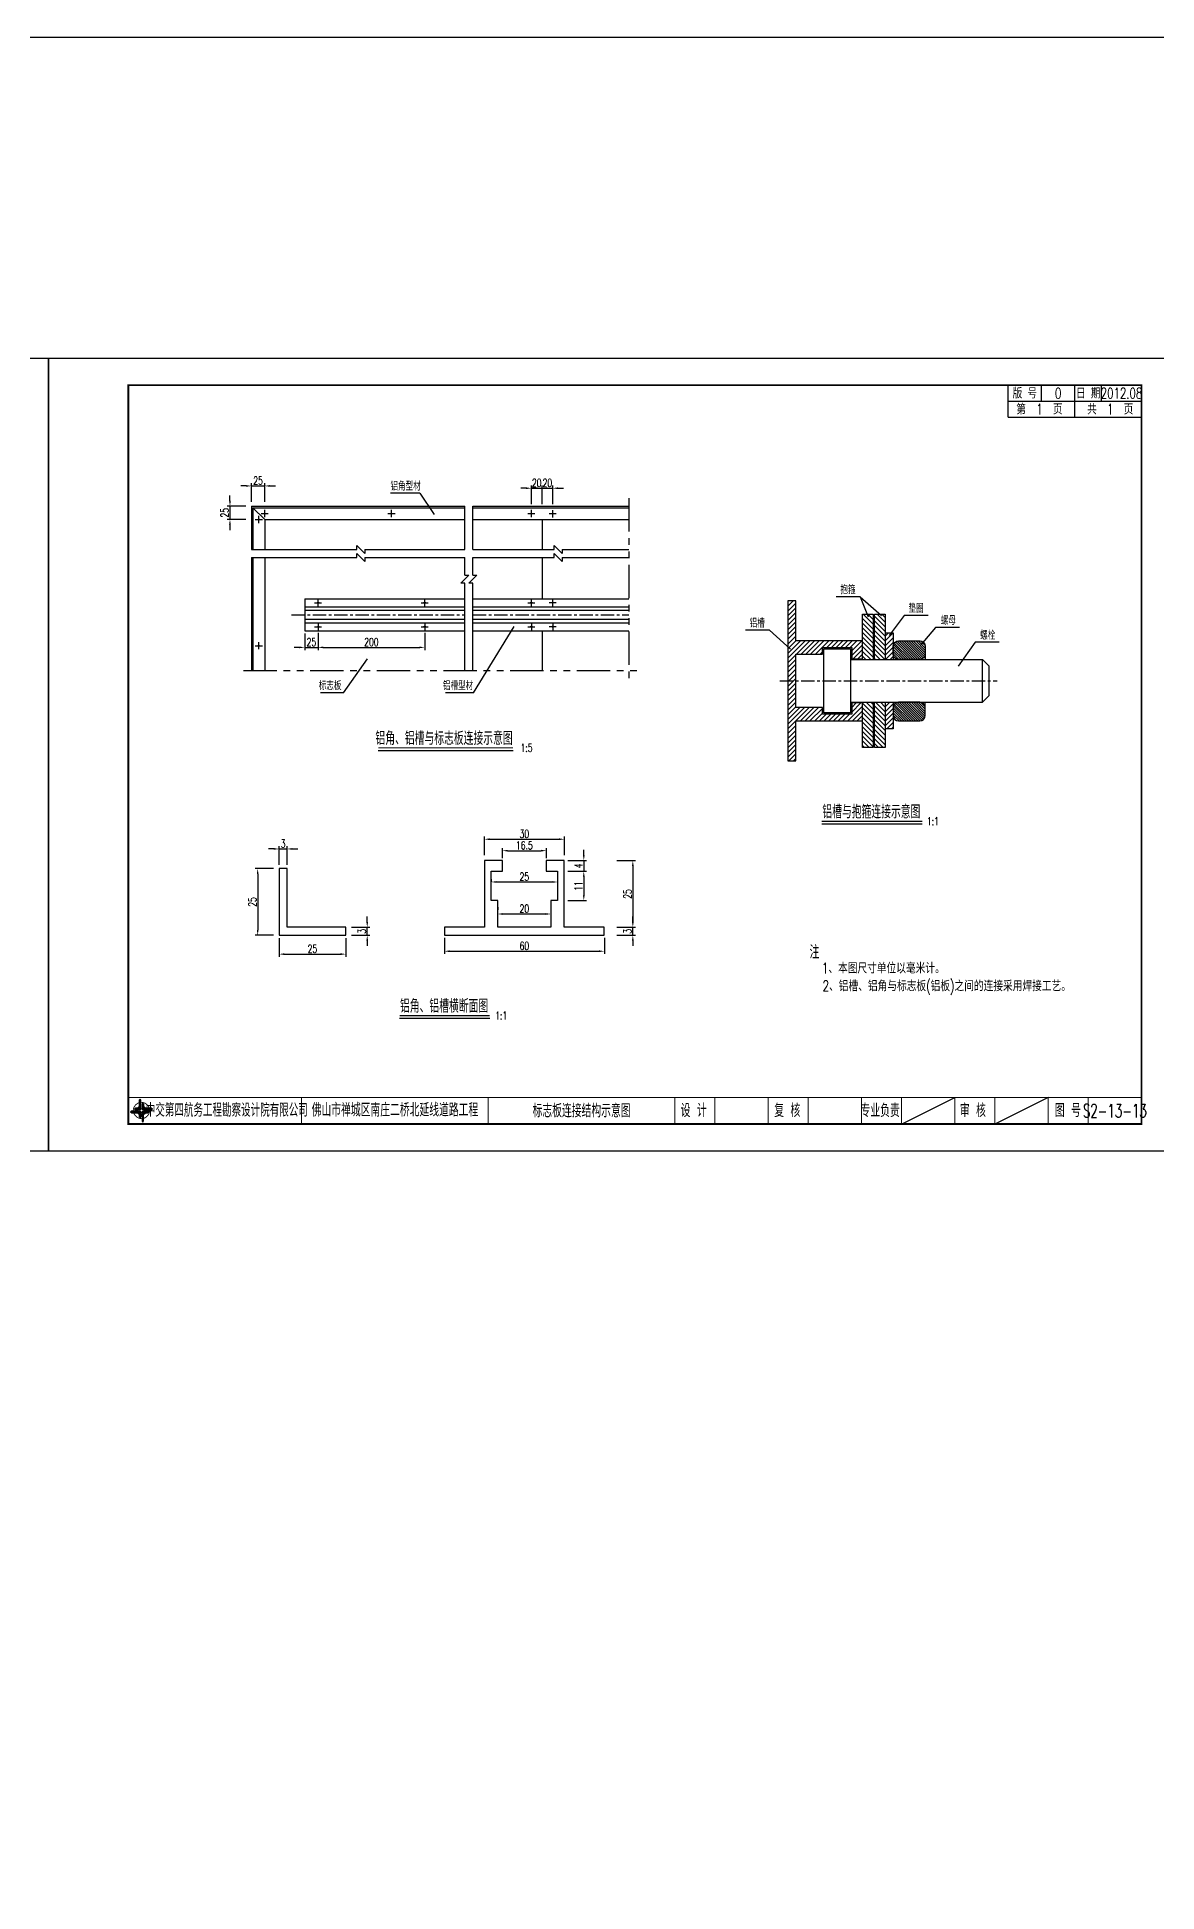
# Model space of a CAD drawing. Extents: x 4349 to 271026, y -15323 to -8945.
# Drawn here: x 6183 to 6603, y -12163 to -11468 of the extents above; entities that cross this region are included whole.
import ezdxf
from ezdxf.enums import TextEntityAlignment as Align

# ---------------------------------------------------------------- set-up
doc = ezdxf.new("R2010")
doc.units = 0
doc.header["$LTSCALE"] = 2
doc.header["$PDMODE"] = 32
doc.header["$PDSIZE"] = 0.3
doc.linetypes.add('CENTERX2', pattern=[4, 2.5, -0.5, 0.5, -0.5])
doc.linetypes.add('PHANTOM2', pattern=[1.25, 0.625, -0.125, 0.125, -0.125, 0.125, -0.125])
doc.layers.get('0').update_dxf_attribs({"linetype": 'CONTINUOUS'})
doc.layers.get('DEFPOINTS').update_dxf_attribs({"linetype": 'CONTINUOUS'})
for name, color, linetype in [('中线', 2, 'CENTERX2'), ('图框', 7, 'CONTINUOUS'), ('尺寸标注', 4, 'CONTINUOUS'), ('文字', 7, 'CONTINUOUS'), ('文字符号', 7, 'CONTINUOUS'), ('结构2', 7, 'CONTINUOUS'), ('结构3', 1, 'CONTINUOUS')]:
    doc.layers.add(name, color=color, linetype=linetype)
doc.styles.get("Standard").update_dxf_attribs({"font": 'simplex1.shx', "width": 0.7, "bigfont": 'hztxt.shx'})
doc.dimstyles.new('1：10', dxfattribs={"dimtxt": 3, "dimasz": 2, "dimexe": 1, "dimexo": 1, "dimgap": 0.5, "dimtad": 1, "dimrnd": 0.0095, "dimdsep": 46, "dimtxsty": 'Standard', "dimcen": 0.09, "dimclrd": 256, "dimclre": 256, "dimadec": 0, "dimazin": 0, "dimtfac": 1, "dimtix": 1, "dimtmove": 2, "dimatfit": 3, "dimfxl": 0, "dimtolj": 1, "dimtzin": 0, "dimarcsym": 0})
doc.dimstyles.new('比例：1：50（mm)', dxfattribs={"dimtxt": 3, "dimasz": 2, "dimexe": 1, "dimexo": 1, "dimgap": 0.5, "dimtad": 1, "dimlfac": 5, "dimrnd": 0.0095, "dimdsep": 46, "dimtxsty": 'Standard', "dimcen": 0.09, "dimclrd": 256, "dimclre": 256, "dimclrt": 256, "dimadec": 0, "dimazin": 0, "dimtfac": 1, "dimtix": 1, "dimtmove": 2, "dimatfit": 3, "dimfxl": 0, "dimtolj": 1, "dimtzin": 0, "dimarcsym": 0})
pattern_1 = [(45, (5334.0519, -10157.7411), (-0.8838835, 0.8838835), [])]

# ---------------------------------------------------------------- blocks, each defined once
blk = doc.blocks.new('series')
at = {"width": 0.75}
for tag, height, p in [('页码', 4, (-35, -19)), ('图名', 5, (-220, -282)), ('图号', 5, (-20, -282))]:
    blk.add_attdef(tag, text='', height=height, dxfattribs=at).set_placement(p, align=Align.MIDDLE_CENTER)
blk = doc.blocks.new('tb')
at = {"lineweight": -3}
h = blk.add_hatch(color=256, dxfattribs=at)
h.paths.add_polyline_path([(-1.23, -0.13), (-3.78, -0.14), (-4.14, -0.41), (-1.4, -0.44), (-0.56, -1.24), (-0.54, -2.62), (-0.27, -2.2), (-0.26, -1.06)])
h.paths.add_polyline_path([(0.13, -1.08), (0.14, -3.86), (0.41, -4.26), (0.44, -1.24), (1.25, -0.43), (2.66, -0.43), (2.26, -0.16), (1.07, -0.15)])
h.paths.add_polyline_path([(1.08, 0.3), (3.62, 0.3), (4.02, 0.56), (1.25, 0.57), (0.43, 1.39), (0.43, 2.8), (0.16, 2.41), (0.15, 1.24)])
h.paths.add_polyline_path([(-0.28, 1.21), (-0.28, 3.99), (-0.56, 4.39), (-0.57, 1.41), (-1.38, 0.6), (-2.74, 0.56), (-2.33, 0.3), (-1.2, 0.29)])
for p, q in [((-1.38, 0.6), (-2.74, 0.56)), ((-0.57, 1.41), (-1.38, 0.6)), ((-0.56, 4.39), (-0.57, 1.41)), ((0.43, 2.8), (0.43, 1.39)), ((0.43, 1.39), (1.25, 0.57)), ((1.25, 0.57), (4.02, 0.56)), ((-4.14, -0.41), (-1.4, -0.44)), ((-1.4, -0.44), (-0.56, -1.24)), ((-0.56, -1.24), (-0.54, -2.62)), ((0.41, -4.26), (0.44, -1.24)), ((0.44, -1.24), (1.25, -0.43)), ((1.25, -0.43), (2.66, -0.43))]:
    blk.add_line(p, q, dxfattribs=at)
at = {"lineweight": -3, "const_width": 0.35, "flags": 128}
for points in [[(-0.9, 3.02, 0.324167), (-3.16, -0.14)], [(2.88, 0.92, 0.324403), (-0.24, 3.15)], [(0.75, -2.86, 0.325418), (3.02, 0.26)], [(-2.98, -0.76, 0.322976), (0.14, -2.98)]]:
    blk.add_lwpolyline(points, format="xyb", dxfattribs=at)
at = {"lineweight": -3, "flags": 128}
for points in [[(-0.9, 3.99), (-0.9, 1.58), (-1.53, 0.91), (-2.34, 0.91), (-2.74, 0.56), (-2.33, 0.3), (-1.2, 0.29), (-0.28, 1.21), (-0.28, 3.99), (-0.56, 4.39)], [(-0.04, 0.77), (0.68, 0.04), (-0.04, -0.69), (-0.77, 0.05)], [(3.62, 0.92), (1.43, 0.92), (0.77, 1.54), (0.77, 2.38), (0.43, 2.8), (0.16, 2.41), (0.15, 1.24), (1.08, 0.3), (3.62, 0.3), (4.02, 0.56)], [(-3.73, -0.76), (-1.54, -0.76), (-0.89, -1.39), (-0.89, -2.21), (-0.54, -2.62), (-0.27, -2.2), (-0.26, -1.06), (-1.23, -0.13), (-3.78, -0.14), (-4.14, -0.41)], [(0.75, -3.85), (0.75, -1.43), (1.4, -0.78), (2.26, -0.78), (2.66, -0.43), (2.26, -0.16), (1.07, -0.15), (0.13, -1.08), (0.14, -3.86), (0.41, -4.26)]]:
    blk.add_lwpolyline(points, close=True, dxfattribs=at)
blk = doc.blocks.new('*D674')
at = {"layer": 'DEFPOINTS', "color": 0, "linetype": 'Continuous'}
for p in [(6283.09, -11690.07, -1), (6288.09, -11689.92, -1), (6288.09, -11696.33)]:
    blk.add_point(p, dxfattribs=at)
at = {"layer": '尺寸标注', "linetype": 'Continuous', "lineweight": -2}
for p, q in [((6283.09, -11691.06), (6283.09, -11697.33)), ((6288.09, -11690.91), (6288.09, -11697.33)), ((6281.09, -11696.33), (6279.09, -11696.33)), ((6283.09, -11696.33), (6288.09, -11696.33)), ((6290.09, -11696.33), (6292.09, -11696.33))]:
    blk.add_line(p, q, dxfattribs=at)
at = {"layer": '尺寸标注', "linetype": 'Continuous'}
for points in [[(6281.09, -11695.99), (6281.09, -11696.66), (6283.09, -11696.33)], [(6290.09, -11695.99), (6290.09, -11696.66), (6288.09, -11696.33)]]:
    blk.add_solid(points, dxfattribs=at)
at = {"layer": '尺寸标注', "linetype": 'Continuous', "insert": (6285.59, -11694.33), "char_height": 3, "attachment_point": 5}
blk.add_mtext('\\A1;25', dxfattribs=at)
blk = doc.blocks.new('*D675')
at = {"layer": 'DEFPOINTS', "color": 0, "linetype": 'Continuous'}
for p in [(6288.09, -11689.92, -1), (6328.09, -11689.92, -1), (6328.09, -11696.33)]:
    blk.add_point(p, dxfattribs=at)
at = {"layer": '尺寸标注', "linetype": 'Continuous', "lineweight": -2}
for p, q in [((6288.09, -11690.91), (6288.09, -11697.33)), ((6328.09, -11690.91), (6328.09, -11697.33)), ((6290.09, -11696.33), (6326.09, -11696.33))]:
    blk.add_line(p, q, dxfattribs=at)
at = {"layer": '尺寸标注', "linetype": 'Continuous'}
for points in [[(6290.09, -11695.99), (6290.09, -11696.66), (6288.09, -11696.33)], [(6326.09, -11695.99), (6326.09, -11696.66), (6328.09, -11696.33)]]:
    blk.add_solid(points, dxfattribs=at)
at = {"layer": '尺寸标注', "linetype": 'Continuous', "insert": (6308.09, -11694.33), "char_height": 3, "attachment_point": 5}
blk.add_mtext('\\A1;200', dxfattribs=at)
blk = doc.blocks.new('*D676')
at = {"layer": 'DEFPOINTS', "color": 0, "linetype": 'Continuous'}
for p in [(6272.88, -11643.36, -1), (6255.05, -11648.36), (6272.88, -11648.36, -1)]:
    blk.add_point(p, dxfattribs=at)
at = {"layer": '尺寸标注', "linetype": 'Continuous', "lineweight": -2}
for p, q in [((6255.05, -11641.36), (6255.05, -11639.36)), ((6261.04, -11643.36), (6254.05, -11643.36)), ((6255.05, -11643.36), (6255.05, -11648.36)), ((6261.04, -11648.36), (6254.05, -11648.36)), ((6255.05, -11650.36), (6255.05, -11652.36))]:
    blk.add_line(p, q, dxfattribs=at)
at = {"layer": '尺寸标注', "linetype": 'Continuous'}
for points in [[(6254.71, -11641.36), (6255.38, -11641.36), (6255.05, -11643.36)], [(6254.71, -11650.36), (6255.38, -11650.36), (6255.05, -11648.36)]]:
    blk.add_solid(points, dxfattribs=at)
at = {"layer": '尺寸标注', "linetype": 'Continuous', "insert": (6253.05, -11645.86), "char_height": 3, "attachment_point": 5, "rotation": 90}
blk.add_mtext('\\A1;25', dxfattribs=at)
blk = doc.blocks.new('*D677')
at = {"layer": 'DEFPOINTS', "color": 0, "linetype": 'Continuous'}
for p in [(6268.09, -11635.8), (6263.09, -11643.36, -1), (6268.09, -11648.36, -1)]:
    blk.add_point(p, dxfattribs=at)
at = {"layer": '尺寸标注', "linetype": 'Continuous', "lineweight": -2}
for p, q in [((6261.09, -11635.8), (6259.09, -11635.8)), ((6263.09, -11641.75), (6263.09, -11634.8)), ((6263.09, -11635.8), (6268.09, -11635.8)), ((6268.09, -11641.78), (6268.09, -11634.8)), ((6270.09, -11635.8), (6272.09, -11635.8))]:
    blk.add_line(p, q, dxfattribs=at)
at = {"layer": '尺寸标注', "linetype": 'Continuous'}
for points in [[(6261.09, -11635.47), (6261.09, -11636.13), (6263.09, -11635.8)], [(6270.09, -11635.47), (6270.09, -11636.13), (6268.09, -11635.8)]]:
    blk.add_solid(points, dxfattribs=at)
at = {"layer": '尺寸标注', "linetype": 'Continuous', "insert": (6265.59, -11633.8), "char_height": 3, "attachment_point": 5}
blk.add_mtext('\\A1;25', dxfattribs=at)
blk = doc.blocks.new('*D678')
at = {"layer": 'DEFPOINTS', "color": 0, "linetype": 'Continuous'}
for p in [(6276.49, -11771.89), (6273.49, -11779.27, -1), (6276.49, -11779.27, -1)]:
    blk.add_point(p, dxfattribs=at)
at = {"layer": '尺寸标注', "linetype": 'Continuous', "lineweight": -2}
for p, q in [((6271.49, -11771.89), (6269.49, -11771.89)), ((6273.49, -11777.84), (6273.49, -11770.89)), ((6273.49, -11771.89), (6276.49, -11771.89)), ((6276.49, -11777.84), (6276.49, -11770.89)), ((6278.49, -11771.89), (6280.49, -11771.89))]:
    blk.add_line(p, q, dxfattribs=at)
at = {"layer": '尺寸标注', "linetype": 'Continuous'}
for points in [[(6271.49, -11771.55), (6271.49, -11772.22), (6273.49, -11771.89)], [(6278.49, -11771.55), (6278.49, -11772.22), (6276.49, -11771.89)]]:
    blk.add_solid(points, dxfattribs=at)
at = {"layer": '尺寸标注', "color": 0, "linetype": 'Continuous', "insert": (6274.99, -11769.89), "char_height": 3, "attachment_point": 5}
blk.add_mtext('\\A1;3', dxfattribs=at)
blk = doc.blocks.new('*D679')
at = {"layer": 'DEFPOINTS', "color": 0, "linetype": 'Continuous'}
for p in [(6273.49, -11779.27, -1), (6265.45, -11804.27), (6273.49, -11804.27, -1)]:
    blk.add_point(p, dxfattribs=at)
at = {"layer": '尺寸标注', "linetype": 'Continuous', "lineweight": -2}
for p, q in [((6271.41, -11779.27), (6264.45, -11779.27)), ((6265.45, -11781.27), (6265.45, -11802.27)), ((6271.41, -11804.27), (6264.45, -11804.27))]:
    blk.add_line(p, q, dxfattribs=at)
at = {"layer": '尺寸标注', "linetype": 'Continuous'}
for points in [[(6265.12, -11781.27), (6265.78, -11781.27), (6265.45, -11779.27)], [(6265.12, -11802.27), (6265.78, -11802.27), (6265.45, -11804.27)]]:
    blk.add_solid(points, dxfattribs=at)
at = {"layer": '尺寸标注', "color": 0, "linetype": 'Continuous', "insert": (6263.45, -11791.77), "char_height": 3, "attachment_point": 5, "rotation": 90}
blk.add_mtext('\\A1;25', dxfattribs=at)
blk = doc.blocks.new('*D680')
at = {"layer": 'DEFPOINTS', "color": 0, "linetype": 'Continuous'}
for p in [(6273.49, -11804.27, -1), (6298.49, -11804.27, -1), (6298.49, -11811.32)]:
    blk.add_point(p, dxfattribs=at)
at = {"layer": '尺寸标注', "linetype": 'Continuous', "lineweight": -2}
for p, q in [((6273.49, -11805.37), (6273.49, -11812.32)), ((6298.49, -11805.37), (6298.49, -11812.32)), ((6275.49, -11811.32), (6296.49, -11811.32))]:
    blk.add_line(p, q, dxfattribs=at)
at = {"layer": '尺寸标注', "linetype": 'Continuous'}
for points in [[(6275.49, -11810.99), (6275.49, -11811.65), (6273.49, -11811.32)], [(6296.49, -11810.99), (6296.49, -11811.65), (6298.49, -11811.32)]]:
    blk.add_solid(points, dxfattribs=at)
at = {"layer": '尺寸标注', "color": 0, "linetype": 'Continuous', "insert": (6285.99, -11809.32), "char_height": 3, "attachment_point": 5}
blk.add_mtext('\\A1;25', dxfattribs=at)
blk = doc.blocks.new('*D681')
at = {"layer": 'DEFPOINTS', "color": 0, "linetype": 'Continuous'}
for p in [(6298.49, -11801.27, -1), (6298.49, -11804.27, -1), (6306.53, -11801.27)]:
    blk.add_point(p, dxfattribs=at)
at = {"layer": '尺寸标注', "linetype": 'Continuous', "lineweight": -2}
for p, q in [((6306.53, -11799.27), (6306.53, -11797.27)), ((6300.58, -11801.27), (6307.53, -11801.27)), ((6300.58, -11804.27), (6307.53, -11804.27)), ((6306.53, -11804.27), (6306.53, -11801.27)), ((6306.53, -11806.27), (6306.53, -11808.27))]:
    blk.add_line(p, q, dxfattribs=at)
at = {"layer": '尺寸标注', "linetype": 'Continuous'}
for points in [[(6306.2, -11799.27), (6306.87, -11799.27), (6306.53, -11801.27)], [(6306.2, -11806.27), (6306.87, -11806.27), (6306.53, -11804.27)]]:
    blk.add_solid(points, dxfattribs=at)
at = {"layer": '尺寸标注', "color": 0, "linetype": 'Continuous', "insert": (6304.53, -11802.77), "char_height": 3, "attachment_point": 5, "rotation": 90}
blk.add_mtext('\\A1;3', dxfattribs=at)
blk = doc.blocks.new('*D682')
at = {"layer": 'DEFPOINTS', "color": 0, "linetype": 'Continuous'}
for p in [(6372.09, -11636.65), (6368.09, -11646.16, -1), (6372.09, -11648.36, -1)]:
    blk.add_point(p, dxfattribs=at)
at = {"layer": '尺寸标注', "linetype": 'Continuous', "lineweight": -2}
for p, q in [((6366.09, -11636.65), (6364.09, -11636.65)), ((6368.09, -11642.62), (6368.09, -11635.65)), ((6368.09, -11636.65), (6372.09, -11636.65)), ((6372.09, -11642.63), (6372.09, -11635.65)), ((6374.09, -11636.65), (6376.09, -11636.65))]:
    blk.add_line(p, q, dxfattribs=at)
at = {"layer": '尺寸标注', "linetype": 'Continuous'}
for points in [[(6366.09, -11636.32), (6366.09, -11636.99), (6368.09, -11636.65)], [(6374.09, -11636.32), (6374.09, -11636.99), (6372.09, -11636.65)]]:
    blk.add_solid(points, dxfattribs=at)
at = {"layer": '尺寸标注', "linetype": 'Continuous', "insert": (6370.09, -11634.65), "char_height": 3, "attachment_point": 5}
blk.add_mtext('\\A1;20', dxfattribs=at)
blk = doc.blocks.new('*D683')
at = {"layer": 'DEFPOINTS', "color": 0, "linetype": 'Continuous'}
for p in [(6376.09, -11636.65), (6376.09, -11646.16, -1), (6372.09, -11648.36, -1)]:
    blk.add_point(p, dxfattribs=at)
at = {"layer": '尺寸标注', "linetype": 'Continuous', "lineweight": -2}
for p, q in [((6370.09, -11636.65), (6368.09, -11636.65)), ((6372.09, -11642.63), (6372.09, -11635.65)), ((6372.09, -11636.65), (6376.09, -11636.65)), ((6376.09, -11642.62), (6376.09, -11635.65)), ((6378.09, -11636.65), (6380.09, -11636.65))]:
    blk.add_line(p, q, dxfattribs=at)
at = {"layer": '尺寸标注', "linetype": 'Continuous'}
for points in [[(6370.09, -11636.32), (6370.09, -11636.99), (6372.09, -11636.65)], [(6378.09, -11636.32), (6378.09, -11636.99), (6376.09, -11636.65)]]:
    blk.add_solid(points, dxfattribs=at)
at = {"layer": '尺寸标注', "linetype": 'Continuous', "insert": (6374.09, -11634.65), "char_height": 3, "attachment_point": 5}
blk.add_mtext('\\A1;20', dxfattribs=at)
blk = doc.blocks.new('*D684')
at = {"layer": 'DEFPOINTS', "color": 0, "linetype": 'Continuous'}
for p in [(6357.21, -11776.27, -1), (6373.71, -11772.54), (6373.71, -11776.27, -1)]:
    blk.add_point(p, dxfattribs=at)
at = {"layer": '尺寸标注', "linetype": 'Continuous', "lineweight": -2}
for p, q in [((6357.21, -11775.29), (6357.21, -11771.54)), ((6373.71, -11775.29), (6373.71, -11771.54)), ((6359.21, -11772.54), (6371.71, -11772.54))]:
    blk.add_line(p, q, dxfattribs=at)
at = {"layer": '尺寸标注', "linetype": 'Continuous'}
for points in [[(6359.21, -11772.21), (6359.21, -11772.87), (6357.21, -11772.54)], [(6371.71, -11772.21), (6371.71, -11772.87), (6373.71, -11772.54)]]:
    blk.add_solid(points, dxfattribs=at)
at = {"layer": '尺寸标注', "color": 0, "linetype": 'Continuous', "insert": (6365.46, -11770.54), "char_height": 3, "attachment_point": 5}
blk.add_mtext('\\A1;16.5', dxfattribs=at)
blk = doc.blocks.new('*D685')
at = {"layer": 'DEFPOINTS', "color": 0, "linetype": 'Continuous'}
for p in [(6380.46, -11768.24), (6350.46, -11776.27, -1), (6380.46, -11776.27, -1)]:
    blk.add_point(p, dxfattribs=at)
at = {"layer": '尺寸标注', "linetype": 'Continuous', "lineweight": -2}
for p, q in [((6350.46, -11774.2), (6350.46, -11767.24)), ((6352.46, -11768.24), (6378.46, -11768.24)), ((6380.46, -11774.2), (6380.46, -11767.24))]:
    blk.add_line(p, q, dxfattribs=at)
at = {"layer": '尺寸标注', "linetype": 'Continuous'}
for points in [[(6352.46, -11767.9), (6352.46, -11768.57), (6350.46, -11768.24)], [(6378.46, -11767.9), (6378.46, -11768.57), (6380.46, -11768.24)]]:
    blk.add_solid(points, dxfattribs=at)
at = {"layer": '尺寸标注', "color": 0, "linetype": 'Continuous', "insert": (6365.46, -11766.24), "char_height": 3, "attachment_point": 5}
blk.add_mtext('\\A1;30', dxfattribs=at)
blk = doc.blocks.new('*D686')
at = {"layer": 'DEFPOINTS', "color": 0, "linetype": 'Continuous'}
for p in [(6352.96, -11785.77, -1), (6377.96, -11784.27), (6377.96, -11785.77, -1)]:
    blk.add_point(p, dxfattribs=at)
at = {"layer": '尺寸标注', "linetype": 'Continuous', "lineweight": -2}
for p, q in [((6352.96, -11784.84), (6352.96, -11783.27)), ((6354.96, -11784.27), (6375.96, -11784.27)), ((6377.96, -11784.84), (6377.96, -11783.27))]:
    blk.add_line(p, q, dxfattribs=at)
at = {"layer": '尺寸标注', "linetype": 'Continuous'}
for points in [[(6354.96, -11783.94), (6354.96, -11784.6), (6352.96, -11784.27)], [(6375.96, -11783.94), (6375.96, -11784.6), (6377.96, -11784.27)]]:
    blk.add_solid(points, dxfattribs=at)
at = {"layer": '尺寸标注', "color": 0, "linetype": 'Continuous', "insert": (6365.46, -11782.27), "char_height": 3, "attachment_point": 5}
blk.add_mtext('\\A1;25', dxfattribs=at)
blk = doc.blocks.new('*D687')
at = {"layer": 'DEFPOINTS', "color": 0, "linetype": 'Continuous'}
for p in [(6355.46, -11797.72, -1), (6375.46, -11796.27), (6375.46, -11797.72, -1)]:
    blk.add_point(p, dxfattribs=at)
at = {"layer": '尺寸标注', "linetype": 'Continuous', "lineweight": -2}
for p, q in [((6355.46, -11796.8), (6355.46, -11795.27)), ((6357.46, -11796.27), (6373.46, -11796.27)), ((6375.46, -11796.8), (6375.46, -11795.27))]:
    blk.add_line(p, q, dxfattribs=at)
at = {"layer": '尺寸标注', "linetype": 'Continuous'}
for points in [[(6357.46, -11795.94), (6357.46, -11796.6), (6355.46, -11796.27)], [(6373.46, -11795.94), (6373.46, -11796.6), (6375.46, -11796.27)]]:
    blk.add_solid(points, dxfattribs=at)
at = {"layer": '尺寸标注', "color": 0, "linetype": 'Continuous', "insert": (6365.46, -11794.27), "char_height": 3, "attachment_point": 5}
blk.add_mtext('\\A1;20', dxfattribs=at)
blk = doc.blocks.new('*D688')
at = {"layer": 'DEFPOINTS', "color": 0, "linetype": 'Continuous'}
for p in [(6335.46, -11804.27, -1), (6395.46, -11804.27, -1), (6395.46, -11810.23)]:
    blk.add_point(p, dxfattribs=at)
at = {"layer": '尺寸标注', "linetype": 'Continuous', "lineweight": -2}
for p, q in [((6335.46, -11805.26), (6335.46, -11811.23)), ((6395.46, -11805.26), (6395.46, -11811.23)), ((6337.46, -11810.23), (6393.46, -11810.23))]:
    blk.add_line(p, q, dxfattribs=at)
at = {"layer": '尺寸标注', "linetype": 'Continuous'}
for points in [[(6337.46, -11809.89), (6337.46, -11810.56), (6335.46, -11810.23)], [(6393.46, -11809.89), (6393.46, -11810.56), (6395.46, -11810.23)]]:
    blk.add_solid(points, dxfattribs=at)
at = {"layer": '尺寸标注', "color": 0, "linetype": 'Continuous', "insert": (6365.46, -11808.23), "char_height": 3, "attachment_point": 5}
blk.add_mtext('\\A1;60', dxfattribs=at)
blk = doc.blocks.new('*D689')
at = {"layer": 'DEFPOINTS', "color": 0, "linetype": 'Continuous'}
for p in [(6395.46, -11801.27, -1), (6395.46, -11804.27, -1), (6406.15, -11801.27)]:
    blk.add_point(p, dxfattribs=at)
at = {"layer": '尺寸标注', "linetype": 'Continuous', "lineweight": -2}
for p, q in [((6406.15, -11799.27), (6406.15, -11797.27)), ((6400.18, -11801.27), (6407.15, -11801.27)), ((6400.18, -11804.27), (6407.15, -11804.27)), ((6406.15, -11804.27), (6406.15, -11801.27)), ((6406.15, -11806.27), (6406.15, -11808.27))]:
    blk.add_line(p, q, dxfattribs=at)
at = {"layer": '尺寸标注', "linetype": 'Continuous'}
for points in [[(6405.82, -11799.27), (6406.48, -11799.27), (6406.15, -11801.27)], [(6405.82, -11806.27), (6406.48, -11806.27), (6406.15, -11804.27)]]:
    blk.add_solid(points, dxfattribs=at)
at = {"layer": '尺寸标注', "color": 0, "linetype": 'Continuous', "insert": (6404.15, -11802.77), "char_height": 3, "attachment_point": 5, "rotation": 90}
blk.add_mtext('\\A1;3', dxfattribs=at)
blk = doc.blocks.new('*D690')
at = {"layer": 'DEFPOINTS', "color": 0, "linetype": 'Continuous'}
for p in [(6380.46, -11776.27, -1), (6395.46, -11801.27, -1), (6406.15, -11801.27)]:
    blk.add_point(p, dxfattribs=at)
at = {"layer": '尺寸标注', "linetype": 'Continuous', "lineweight": -2}
for p, q in [((6400.16, -11776.27), (6407.15, -11776.27)), ((6406.15, -11778.27), (6406.15, -11799.27)), ((6400.18, -11801.27), (6407.15, -11801.27))]:
    blk.add_line(p, q, dxfattribs=at)
at = {"layer": '尺寸标注', "linetype": 'Continuous'}
for points in [[(6405.82, -11778.27), (6406.48, -11778.27), (6406.15, -11776.27)], [(6405.82, -11799.27), (6406.48, -11799.27), (6406.15, -11801.27)]]:
    blk.add_solid(points, dxfattribs=at)
at = {"layer": '尺寸标注', "color": 0, "linetype": 'Continuous', "insert": (6404.15, -11788.77), "char_height": 3, "attachment_point": 5, "rotation": 90}
blk.add_mtext('\\A1;25', dxfattribs=at)
blk = doc.blocks.new('*D691')
at = {"layer": 'DEFPOINTS', "color": 0, "linetype": 'Continuous'}
for p in [(6380.46, -11776.27, -1), (6377.96, -11780.27, -1), (6387.76, -11780.27)]:
    blk.add_point(p, dxfattribs=at)
at = {"layer": '尺寸标注', "linetype": 'Continuous', "lineweight": -2}
for p, q in [((6381.81, -11776.27), (6388.76, -11776.27)), ((6387.76, -11774.27), (6387.76, -11772.27)), ((6387.76, -11776.27), (6387.76, -11780.27)), ((6381.79, -11780.27), (6388.76, -11780.27)), ((6387.76, -11782.27), (6387.76, -11784.27))]:
    blk.add_line(p, q, dxfattribs=at)
at = {"layer": '尺寸标注', "linetype": 'Continuous'}
for points in [[(6387.43, -11774.27), (6388.09, -11774.27), (6387.76, -11776.27)], [(6387.43, -11782.27), (6388.09, -11782.27), (6387.76, -11780.27)]]:
    blk.add_solid(points, dxfattribs=at)
at = {"layer": '尺寸标注', "color": 0, "linetype": 'Continuous', "insert": (6385.76, -11778.27), "char_height": 3, "attachment_point": 5, "rotation": 90}
blk.add_mtext('\\A1;4', dxfattribs=at)
blk = doc.blocks.new('*D692')
at = {"layer": 'DEFPOINTS', "color": 0, "linetype": 'Continuous'}
for p in [(6377.96, -11780.27, -1), (6377.96, -11791.27, -1), (6387.76, -11791.27)]:
    blk.add_point(p, dxfattribs=at)
at = {"layer": '尺寸标注', "linetype": 'Continuous', "lineweight": -2}
for p, q in [((6381.79, -11780.27), (6388.76, -11780.27)), ((6387.76, -11782.27), (6387.76, -11789.27)), ((6381.79, -11791.27), (6388.76, -11791.27))]:
    blk.add_line(p, q, dxfattribs=at)
at = {"layer": '尺寸标注', "linetype": 'Continuous'}
for points in [[(6387.43, -11782.27), (6388.09, -11782.27), (6387.76, -11780.27)], [(6387.43, -11789.27), (6388.09, -11789.27), (6387.76, -11791.27)]]:
    blk.add_solid(points, dxfattribs=at)
at = {"layer": '尺寸标注', "color": 0, "linetype": 'Continuous', "insert": (6385.76, -11785.77), "char_height": 3, "attachment_point": 5, "rotation": 90}
blk.add_mtext('\\A1;11', dxfattribs=at)
blk = doc.blocks.new('12345')
at = {"layer": '图框'}
blk.add_lwpolyline([(4926.93, -9362.88), (4926.93, -9065.88), (4506.93, -9065.88), (4506.93, -9362.88)], close=True, dxfattribs=at)
blk = doc.blocks.new('123456')
at = {"layer": '图框', "linetype": 'Continuous'}
blk.add_blockref('12345', (0, -2522.15), dxfattribs=at)

msp = doc.modelspace()

# ---------------------------------------------------------------- hatches: boundary and pattern name
at = {"layer": '尺寸标注'}
h = msp.add_hatch(dxfattribs=at)
h.set_pattern_fill('ANSI31', color=256, scale=10, style=0)
h.set_pattern_definition(pattern_1)
h.paths.add_polyline_path([(6467.28471, -11678.88841), (6464.28471, -11678.88841), (6464.28471, -11708.88841), (6467.28471, -11708.88841), (6467.28471, -11698.88841), (6477.28471, -11698.88841), (6477.28471, -11696.38841), (6488.28471, -11696.38841), (6488.28471, -11700.63841), (6492.28471, -11700.63841), (6492.28471, -11693.88841), (6467.28471, -11693.88841)])
h.paths.add_polyline_path([(6477.28471, -11718.88841), (6467.28471, -11718.88841), (6467.28471, -11708.88841), (6464.28471, -11708.88841), (6464.28471, -11738.88841), (6467.28471, -11738.88841), (6467.28471, -11723.88841), (6492.28471, -11723.88841), (6492.28471, -11717.13841), (6488.28471, -11717.13841), (6488.28471, -11721.38841), (6477.28471, -11721.38841)])
h = msp.add_hatch(dxfattribs=at)
h.set_pattern_fill('ANSI31', color=256, scale=10, angle=90, style=0)
h.set_pattern_definition([(135, (5334.0519, -10157.7411), (-0.8838835, -0.8838835), [])])
h.paths.add_polyline_path([(6496.28471, -11683.88841), (6492.28471, -11683.88841), (6492.28471, -11700.88841), (6496.28471, -11700.88841)])
h.paths.add_polyline_path([(6500.78471, -11683.88841), (6496.78471, -11683.88841), (6496.78471, -11700.88841), (6500.78471, -11700.88841)])
h.paths.add_polyline_path([(6496.28471, -11716.88841), (6492.28471, -11716.88841), (6492.28471, -11733.88841), (6496.28471, -11733.88841)])
h.paths.add_polyline_path([(6500.78471, -11716.88841), (6496.78471, -11716.88841), (6496.78471, -11733.88841), (6500.78471, -11733.88841)])
h = msp.add_hatch(dxfattribs=at)
h.set_pattern_fill('ANSI31', color=256, scale=10, style=0)
h.set_pattern_definition(pattern_1)
h.paths.add_polyline_path([(6503.78471, -11690.88841), (6500.78471, -11690.88841), (6500.78471, -11700.88841), (6503.78471, -11700.88841)])
h.paths.add_polyline_path([(6503.78471, -11716.88841), (6500.78471, -11716.88841), (6500.78471, -11726.88841), (6503.78471, -11726.88841)])
h = msp.add_hatch(dxfattribs=at)
h.set_pattern_fill('ANSI31', color=256, scale=5, angle=90, style=0)
h.set_pattern_definition([(135, (5334.0519, -10157.74114), (-0.44194174, -0.44194174), [])])
h.paths.add_polyline_path([(6515.78471, -11695.88841, 0.414213562), (6513.78471, -11693.88841), (6505.78471, -11693.88841, 0.414213562), (6503.78471, -11695.88841), (6503.78471, -11698.88841, 0.414213562), (6505.78471, -11700.88841), (6513.78471, -11700.88841, 0.414213562), (6515.78471, -11698.88841)])
h.paths.add_polyline_path([(6513.78471, -11716.88841), (6505.78471, -11716.88841, 0.414213562), (6503.78471, -11718.88841), (6503.78471, -11721.88841, 0.414213562), (6505.78471, -11723.88841), (6513.78471, -11723.88841, 0.414213562), (6515.78471, -11721.88841), (6515.78471, -11718.88841, 0.414213562)])

# ---------------------------------------------------------------- linework, layer by layer
at = {"layer": '中线'}
for p, q in [((6265.88799, -11649.70954, -1), (6265.88799, -11647.00954, -1)), ((6266.73799, -11646.15954, -1), (6269.43799, -11646.15954, -1)), ((6268.08799, -11647.50954, -1), (6268.08799, -11644.80954, -1)), ((6314.25178, -11646.15954, -1), (6316.95178, -11646.15954, -1)), ((6315.60178, -11647.50954, -1), (6315.60178, -11644.80954, -1)), ((6366.73799, -11646.15954, -1), (6369.43799, -11646.15954, -1)), ((6368.08799, -11647.50954, -1), (6368.08799, -11644.80954, -1)), ((6377.43799, -11646.25954, -1), (6374.73799, -11646.25954, -1)), ((6376.08799, -11647.60954, -1), (6376.08799, -11644.90954, -1)), ((6264.53799, -11648.35954, -1), (6267.23799, -11648.35954, -1)), ((6286.73799, -11679.5669, -1), (6289.43799, -11679.5669, -1)), ((6288.08799, -11680.9169, -1), (6288.08799, -11678.2169, -1)), ((6326.73799, -11679.5669, -1), (6329.43799, -11679.5669, -1)), ((6328.08799, -11680.9169, -1), (6328.08799, -11678.2169, -1)), ((6366.73799, -11679.5669, -1), (6369.43799, -11679.5669, -1)), ((6368.08799, -11680.9169, -1), (6368.08799, -11678.2169, -1)), ((6377.43799, -11679.5669, -1), (6374.73799, -11679.5669, -1)), ((6376.08799, -11680.9169, -1), (6376.08799, -11678.2169, -1)), ((6278.08799, -11684.0669, -1), (6343.10098, -11684.0669, -1)), ((6286.73799, -11688.5669, -1), (6289.43799, -11688.5669, -1)), ((6288.08799, -11687.2169, -1), (6288.08799, -11689.9169, -1)), ((6326.73799, -11688.5669, -1), (6329.43799, -11688.5669, -1)), ((6328.08799, -11687.2169, -1), (6328.08799, -11689.9169, -1)), ((6346.10098, -11684.0669, -1), (6404.59877, -11684.0669, -1)), ((6366.73799, -11688.5669, -1), (6369.43799, -11688.5669, -1)), ((6368.08799, -11687.2169, -1), (6368.08799, -11689.9169, -1)), ((6377.43799, -11688.5669, -1), (6374.73799, -11688.5669, -1)), ((6376.08799, -11687.2169, -1), (6376.08799, -11689.9169, -1)), ((6264.53799, -11695.68187, -1), (6267.23799, -11695.68187, -1)), ((6265.88799, -11697.03187, -1), (6265.88799, -11694.33187, -1)), ((6461.28471, -11708.88841, -1), (6542.78471, -11708.88841, -1))]:
    msp.add_line(p, q, dxfattribs=at)
at = {"layer": '中线', "linetype": 'PHANTOM2', "ltscale": 10}
for p, q in [((6404.59877, -11640.35954, -1), (6404.59877, -11708.00194, -1)), ((6260.08799, -11705.00194, -1), (6407.59877, -11705.00194, -1))]:
    msp.add_line(p, q, dxfattribs=at)
at = {"layer": '图框'}
for p, q in [((6546.92857, -11610.02657), (6546.92857, -11598.02657)), ((6559.42857, -11604.02657), (6559.42857, -11598.02657)), ((6571.92857, -11604.02657), (6571.92857, -11598.02657)), ((6581.92857, -11604.02657), (6581.92857, -11598.02657)), ((6546.92857, -11604.02657), (6596.92857, -11604.02657)), ((6571.92857, -11610.02657), (6571.92857, -11604.02657)), ((6546.92857, -11610.02657), (6596.92857, -11610.02657)), ((6561.92858, -11865.02657), (6541.92858, -11875.02657))]:
    msp.add_line(p, q, dxfattribs=at)
at = {"layer": '图框', "linetype": 'Continuous'}
msp.add_line((6506.92858, -11875.02657), (6526.92858, -11865.02657), dxfattribs=at)
msp.add_lwpolyline([(4349.44171, -11467.53445), (7922.30761, -11467.53445), (7922.30761, -12858.22414), (4349.44171, -12858.22414)], close=True, dxfattribs=at)
at = {"layer": '图框'}
for points, const_width in [([(6596.92857, -11598.02657), (6216.92857, -11598.02657), (6216.92858, -11875.02657), (6596.92858, -11875.02657), (6596.92857, -11598.02657)], 0.7), ([(6216.92858, -11865.02657), (6596.92858, -11865.02657)], 0.4), ([(6281.92858, -11865.02657), (6281.92858, -11875.02657)], 0.4), ([(6351.92858, -11875.02657), (6351.92858, -11865.02657)], 0.4), ([(6421.92858, -11875.02657), (6421.92858, -11865.02657)], 0.4), ([(6436.92858, -11875.02657), (6436.92858, -11865.02657)], 0.4), ([(6456.92858, -11875.02657), (6456.92858, -11865.02657)], 0.4), ([(6471.92858, -11875.02657), (6471.92858, -11865.02657)], 0.4), ([(6491.92858, -11875.02657), (6491.92858, -11865.02657)], 0.4), ([(6491.92858, -11875.02657), (6491.92858, -11865.02657)], 0.4), ([(6506.92858, -11875.02657), (6506.92858, -11865.02657)], 0.4), ([(6526.92858, -11875.02657), (6526.92858, -11865.02657)], 0.4), ([(6541.92858, -11875.02657), (6541.92858, -11865.02657)], 0.4), ([(6561.92858, -11875.02657), (6561.92858, -11865.02657)], 0.4), ([(6576.92858, -11875.02657), (6576.92858, -11865.02657)], 0.4)]:
    msp.add_lwpolyline(points, dxfattribs=dict(at, const_width=const_width))
at = {"layer": '尺寸标注'}
for p, q in [((6491.40016, -11677.33755, -1), (6482.43357, -11677.33755, -1)), ((6491.40016, -11677.33755, -1), (6499.37031, -11684.41139, -1)), ((6491.40016, -11677.33755, -1), (6494.39405, -11684.90327, -1)), ((6507.96637, -11684.3412, -1), (6502.23465, -11691.90692, -1)), ((6516.93297, -11684.3412, -1), (6507.96637, -11684.3412, -1)), ((6457.35083, -11689.87902, -1), (6448.38424, -11689.87902, -1)), ((6457.35083, -11689.87902, -1), (6465.32097, -11696.95286, -1)), ((6519.70434, -11688.85409, -1), (6514.16543, -11695.38828, -1)), ((6528.67093, -11688.85409, -1), (6519.70434, -11688.85409, -1)), ((6534.5959, -11694.41515, -1), (6528.12767, -11703.37232, -1)), ((6543.56249, -11694.41515, -1), (6534.5959, -11694.41515, -1)), ((6273.49481, -11776.76848, -1), (6273.49481, -11773.41027, -1)), ((6276.49481, -11776.76848, -1), (6276.49481, -11773.41027, -1)), ((6352.9554, -11783.26848, -1), (6352.9554, -11784.26848, -1)), ((6377.9554, -11783.26848, -1), (6377.9554, -11784.26848, -1)), ((6355.4554, -11793.76848, -1), (6355.4554, -11794.76848, -1)), ((6375.4554, -11793.76848, -1), (6375.4554, -11794.76848, -1))]:
    msp.add_line(p, q, dxfattribs=at)
at = {"layer": '文字'}
for p, q in [((6310.64826, -11734.97804), (6361.26245, -11734.97804)), ((6477.02542, -11762.53211), (6514.70337, -11762.53211)), ((6318.63959, -11835.37636), (6352.45484, -11835.37636))]:
    msp.add_line(p, q, dxfattribs=at)
at = {"layer": '文字', "const_width": 0.4}
for points in [[(6310.64826, -11733.97804), (6361.26245, -11733.97804)], [(6477.02542, -11761.53211), (6514.70337, -11761.53211)], [(6318.63959, -11834.37636), (6352.45484, -11834.37636)]]:
    msp.add_lwpolyline(points, dxfattribs=at)
at = {"layer": '文字符号'}
for p, q in [((6326.20442, -11638.52588, -1), (6315.2982, -11638.52588, -1)), ((6326.20442, -11638.52588, -1), (6331.65375, -11646.45717, -1)), ((6346.42069, -11713.31776, -1), (6361.68485, -11688.51493, -1)), ((6297.65938, -11713.31776, -1), (6306.61303, -11700.55867, -1)), ((6297.65938, -11713.31776, -1), (6289.0557, -11713.31776, -1)), ((6346.42069, -11713.31776, -1), (6335.90038, -11713.31776, -1))]:
    msp.add_line(p, q, dxfattribs=at)
at = {"layer": '结构2'}
for p, q in [((6343.10098, -11659.67368, -1), (6343.10098, -11643.35954, -1)), ((6346.10098, -11659.67368, -1), (6346.10098, -11643.35954, -1)), ((6372.08799, -11648.35954, -1), (6372.08799, -11659.67368, -1)), ((6263.08799, -11659.67368, -1), (6302.59448, -11659.67368, -1)), ((6302.59448, -11658.17368, -1), (6305.59448, -11661.17368, -1)), ((6302.59448, -11659.67368, -1), (6302.59448, -11658.17368, -1)), ((6305.59448, -11659.67368, -1), (6305.59448, -11661.17368, -1)), ((6305.59448, -11659.67368, -1), (6343.10098, -11659.67368, -1)), ((6346.10098, -11659.67368, -1), (6376.65886, -11659.67368, -1)), ((6376.65886, -11659.67368, -1), (6376.65886, -11658.17368, -1)), ((6376.65886, -11658.17368, -1), (6379.65886, -11661.17368, -1)), ((6379.65886, -11659.67368, -1), (6379.65886, -11661.17368, -1)), ((6379.65886, -11659.67368, -1), (6404.59877, -11659.67368, -1)), ((6263.08799, -11662.67368, -1), (6302.59448, -11662.67368, -1)), ((6302.59448, -11662.67368, -1), (6302.59448, -11661.17368, -1)), ((6302.59448, -11661.17368, -1), (6305.59448, -11664.17368, -1)), ((6305.59448, -11662.67368, -1), (6305.59448, -11664.17368, -1)), ((6305.59448, -11662.67368, -1), (6343.10098, -11662.67368, -1)), ((6343.10098, -11669.29782, -1), (6343.10098, -11662.67368, -1)), ((6346.10098, -11662.67368, -1), (6376.65886, -11662.67368, -1)), ((6346.10098, -11669.29782, -1), (6346.10098, -11662.67368, -1)), ((6372.08799, -11662.67368, -1), (6372.08799, -11678.0669, -1)), ((6376.65886, -11661.17368, -1), (6379.65886, -11664.17368, -1)), ((6376.65886, -11662.67368, -1), (6376.65886, -11661.17368, -1)), ((6379.65886, -11662.67368, -1), (6379.65886, -11664.17368, -1)), ((6379.65886, -11662.67368, -1), (6404.59877, -11662.67368, -1)), ((6341.60098, -11672.29782, -1), (6344.60098, -11669.29782, -1)), ((6343.10098, -11672.29782, -1), (6341.60098, -11672.29782, -1)), ((6343.10098, -11669.29782, -1), (6344.60098, -11669.29782, -1)), ((6343.10098, -11705.00194, -1), (6343.10098, -11672.29782, -1)), ((6344.60098, -11672.29782, -1), (6347.60098, -11669.29782, -1)), ((6346.10098, -11672.29782, -1), (6344.60098, -11672.29782, -1)), ((6346.10098, -11669.29782, -1), (6347.60098, -11669.29782, -1)), ((6346.10098, -11705.00194, -1), (6346.10098, -11672.29782, -1)), ((6283.08799, -11678.0669, -1), (6283.08799, -11690.0669, -1)), ((6283.08799, -11678.0669, -1), (6343.10098, -11678.0669, -1)), ((6283.08799, -11681.0669, -1), (6343.10098, -11681.0669, -1)), ((6346.10098, -11678.0669, -1), (6404.59877, -11678.0669, -1)), ((6346.10098, -11681.0669, -1), (6404.59877, -11681.0669, -1)), ((6283.08799, -11682.4169, -1), (6343.10098, -11682.4169, -1)), ((6283.08799, -11685.7169, -1), (6343.10098, -11685.7169, -1)), ((6283.08799, -11687.0669, -1), (6343.10098, -11687.0669, -1)), ((6346.10098, -11682.4169, -1), (6404.59877, -11682.4169, -1)), ((6346.10098, -11685.7169, -1), (6404.59877, -11685.7169, -1)), ((6346.10098, -11687.0669, -1), (6404.59877, -11687.0669, -1)), ((6492.28471, -11683.88841, -1), (6496.28471, -11683.88841, -1)), ((6492.28471, -11700.88841, -1), (6492.28471, -11683.88841, -1)), ((6496.28471, -11683.88841, -1), (6496.28471, -11700.88841, -1)), ((6496.78471, -11683.88841, -1), (6500.78471, -11683.88841, -1)), ((6496.78471, -11700.88841, -1), (6496.78471, -11683.88841, -1)), ((6500.78471, -11683.88841, -1), (6500.78471, -11700.88841, -1)), ((6283.08799, -11690.0669, -1), (6343.10098, -11690.0669, -1)), ((6346.10098, -11690.0669, -1), (6404.59877, -11690.0669, -1)), ((6372.08799, -11690.0669, -1), (6372.08799, -11705.00194, -1)), ((6500.78471, -11690.88841, -1), (6503.78471, -11690.88841, -1)), ((6503.78471, -11690.88841, -1), (6503.78471, -11700.88841, -1)), ((6515.78471, -11698.88841, -1), (6515.78471, -11700.88841, -1)), ((6492.28471, -11733.88841, -1), (6492.28471, -11716.88841, -1)), ((6496.28471, -11716.88841, -1), (6496.28471, -11733.88841, -1)), ((6496.78471, -11733.88841, -1), (6496.78471, -11716.88841, -1)), ((6500.78471, -11716.88841, -1), (6500.78471, -11733.88841, -1)), ((6503.78471, -11716.88841, -1), (6503.78471, -11726.88841, -1)), ((6515.78471, -11718.88841, -1), (6515.78471, -11716.88841, -1)), ((6503.78471, -11726.88841, -1), (6500.78471, -11726.88841, -1)), ((6496.28471, -11733.88841, -1), (6492.28471, -11733.88841, -1)), ((6500.78471, -11733.88841, -1), (6496.78471, -11733.88841, -1))]:
    msp.add_line(p, q, dxfattribs=at)
at = {"layer": '结构2', "color": 4}
for p, q in [((6487.78471, -11700.88841, -1), (6537.28471, -11700.88841, -1)), ((6537.28471, -11700.88841, -1), (6539.78471, -11703.38841, -1)), ((6537.28471, -11716.88841, -1), (6537.28471, -11700.88841, -1)), ((6539.78471, -11714.38841, -1), (6539.78471, -11703.38841, -1)), ((6537.28471, -11716.88841, -1), (6539.78471, -11714.38841, -1)), ((6487.78471, -11716.88841, -1), (6537.28471, -11716.88841, -1))]:
    msp.add_line(p, q, dxfattribs=at)
at = {"layer": '结构2', "elevation": -1}
msp.add_lwpolyline([(6492.28471, -11693.88841), (6467.28471, -11693.88841), (6467.28471, -11678.88841), (6464.28471, -11678.88841), (6464.28471, -11738.88841), (6467.28471, -11738.88841), (6467.28471, -11723.88841), (6492.28471, -11723.88841), (6492.28471, -11717.13841), (6488.28471, -11717.13841), (6488.28471, -11721.38841), (6477.28471, -11721.38841), (6477.28471, -11718.88841), (6467.28471, -11718.88841), (6467.28471, -11698.88841), (6477.28471, -11698.88841), (6477.28471, -11696.38841), (6488.28471, -11696.38841), (6488.28471, -11700.63841), (6492.28471, -11700.63841)], close=True, dxfattribs=at)
for points in [[(6505.78471, -11693.88841), (6513.78471, -11693.88841, -0.414213562), (6515.78471, -11695.88841), (6515.78471, -11698.88841, -0.414213562), (6513.78471, -11700.88841), (6505.78471, -11700.88841, -0.414213562), (6503.78471, -11698.88841), (6503.78471, -11695.88841, -0.414213562)], [(6505.78471, -11723.88841), (6513.78471, -11723.88841, 0.414213562), (6515.78471, -11721.88841), (6515.78471, -11718.88841, 0.414213562), (6513.78471, -11716.88841), (6505.78471, -11716.88841, 0.414213562), (6503.78471, -11718.88841), (6503.78471, -11721.88841, 0.414213562)]]:
    msp.add_lwpolyline(points, format="xyb", close=True, dxfattribs=at)
at = {"layer": '结构2', "color": 4, "elevation": -1}
msp.add_lwpolyline([(6487.78471, -11716.88841), (6487.78471, -11720.88841), (6477.78471, -11720.88841), (6477.78471, -11696.88841), (6487.78471, -11696.88841), (6487.78471, -11700.88841)], close=True, dxfattribs=at)
at = {"layer": '结构2'}
for centre in [(6268.08799, -11646.15954, -1), (6315.60178, -11646.15954, -1), (6368.08799, -11646.15954, -1), (6376.08799, -11646.15954, -1), (6265.88799, -11648.35954, -1), (6288.08799, -11679.5669, -1), (6328.08799, -11679.5669, -1), (6368.08799, -11679.5669, -1), (6376.08799, -11679.5669, -1), (6288.08799, -11688.5669, -1), (6328.08799, -11688.5669, -1), (6368.08799, -11688.5669, -1), (6376.08799, -11688.5669, -1), (6265.88799, -11695.68187, -1)]:
    msp.add_circle(centre, 0.2, dxfattribs=at)
at = {"layer": '结构3'}
for p, q in [((6263.08799, -11643.35954, -1), (6343.10098, -11643.35954, -1)), ((6263.08799, -11643.35954, -1), (6263.08799, -11659.67368, -1)), ((6263.68799, -11643.95954, -1), (6343.10098, -11643.95954, -1)), ((6263.68799, -11643.95954, -1), (6263.68799, -11659.67368, -1)), ((6268.08799, -11648.35954, -1), (6263.68799, -11643.95954, -1)), ((6346.10098, -11643.35954, -1), (6404.59877, -11643.35954, -1)), ((6346.10098, -11643.95954, -1), (6404.59877, -11643.95954, -1)), ((6268.08799, -11648.35954, -1), (6343.10098, -11648.35954, -1)), ((6268.08799, -11648.35954, -1), (6268.08799, -11659.67368, -1)), ((6346.10098, -11648.35954, -1), (6404.59877, -11648.35954, -1)), ((6263.08799, -11662.67368, -1), (6263.08799, -11705.00194, -1)), ((6263.68799, -11662.67368, -1), (6263.68799, -11705.00194, -1)), ((6268.08799, -11662.67368, -1), (6268.08799, -11705.00194, -1)), ((6273.49481, -11779.26848, -1), (6273.49481, -11804.26848, -1)), ((6276.49481, -11779.26848, -1), (6273.49481, -11779.26848, -1)), ((6276.49481, -11801.26848, -1), (6276.49481, -11779.26848, -1)), ((6273.49481, -11804.26848, -1), (6298.49481, -11804.26848, -1)), ((6298.49481, -11801.26848, -1), (6276.49481, -11801.26848, -1)), ((6298.49481, -11804.26848, -1), (6298.49481, -11801.26848, -1))]:
    msp.add_line(p, q, dxfattribs=at)
at = {"layer": '结构3', "elevation": -1}
msp.add_lwpolyline([(6350.4554, -11776.26848), (6350.4554, -11801.26848), (6335.4554, -11801.26848), (6335.4554, -11804.26848), (6395.4554, -11804.26848), (6395.4554, -11801.26848), (6380.4554, -11801.26848), (6380.4554, -11776.26848), (6373.7054, -11776.26848), (6373.7054, -11780.26848), (6377.9554, -11780.26848), (6377.9554, -11791.26848), (6375.4554, -11791.26848), (6375.4554, -11801.26848), (6355.4554, -11801.26848), (6355.4554, -11791.26848), (6352.9554, -11791.26848), (6352.9554, -11780.26848), (6357.2054, -11780.26848), (6357.2054, -11776.26848)], close=True, dxfattribs=at)

# ---------------------------------------------------------------- block references
at = {"layer": '图框', "color": 1, "linetype": 'Continuous'}
for p in [(1260, 0), (1680, 0)]:
    msp.add_blockref('123456', p, dxfattribs=at)
at = {"layer": '图框'}
ref = msp.add_blockref('series', (6606.92858, -11588.02657), dxfattribs=at)
ref.add_attrib('页码', '第  1  页    共  1  页', dxfattribs={"layer": '0', "height": 4, "width": 0.7}).set_placement((6571.92857, -11607.02657), align=Align.MIDDLE_CENTER)
ref.add_attrib('图名', '标志板连接结构示意图', dxfattribs={"layer": '0', "height": 5, "width": 0.7}).set_placement((6386.92858, -11870.02657), align=Align.MIDDLE_CENTER)
ref.add_attrib('图号', 'S2-13-13', dxfattribs={"layer": '0', "height": 5, "width": 0.65}).set_placement((6586.92858, -11870.02657), align=Align.MIDDLE_CENTER)
at = {"layer": '图框', "lineweight": -3}
msp.add_blockref('tb', (6221.92431, -11870.02123), dxfattribs=at)

# ---------------------------------------------------------------- texts
at = {"layer": '图框'}
for s, height, width, p in [('版 号', 4, 0.7, (6553.17857, -11601.02657)), ('0', 4, 0.7, (6565.67857, -11601.02657)), ('日 期', 4, 0.7, (6576.92857, -11601.02657)), ('2012.08', 4, 0.7, (6589.42857, -11601.02657)), ('中交第四航务工程勘察设计院有限公司', 5, 0.65, (6253.85942, -11869.77813)), ('佛山市禅城区南庄二桥北延线道路工程', 5, 0.7, (6316.92858, -11869.71187)), ('设 计', 5, 0.7, (6428.97324, -11869.93198)), ('复 核', 5, 0.7, (6464.06806, -11869.93198)), ('专业负责', 5, 0.7, (6498.9188, -11869.93198)), ('审 核', 5, 0.7, (6533.69261, -11869.93198)), ('图 号', 5, 0.7, (6569.31178, -11869.93198))]:
    msp.add_text(s, height=height, dxfattribs=dict(at, width=width)).set_placement(p, align=Align.MIDDLE_CENTER)
at = {"layer": '文字', "width": 0.7}
for s, height, p in [('铝角型材', 3, (6320.92463, -11636.02588, -1)), ('抱箍', 3, (6486.82474, -11674.83755, -1)), ('垫圈', 3, (6512.35754, -11681.8412, -1)), ('铝槽', 3, (6452.77541, -11687.37902, -1)), ('螺母', 3, (6524.47943, -11686.35409, -1)), ('螺栓', 3, (6539.27421, -11691.91515, -1)), ('标志板', 3, (6292.6043, -11710.81776, -1)), ('铝槽型材', 3, (6340.61955, -11710.81776, -1)), ('铝角、铝槽与标志板连接示意图', 5, (6335.34986, -11730.39479)), ('1:5', 3, (6366.2934, -11733.977)), ('铝槽与抱箍连接示意图', 5, (6495.60667, -11757.94886)), ('1:1', 3, (6518.67778, -11761.53107)), ('铝角、铝槽横断面图', 5, (6335.34986, -11830.79311)), ('1:1', 3, (6356.77801, -11834.37532))]:
    msp.add_text(s, height=height, dxfattribs=at).set_placement(p, align=Align.MIDDLE_CENTER)
at = {"layer": '文字', "linetype": 'Continuous', "width": 0.7}
msp.add_text('注', height=5, dxfattribs=at).set_placement((6472.43648, -11813.04162))
at = {"layer": '文字', "color": 7, "linetype": 'Continuous', "width": 0.7}
for s, p in [('2、铝槽、铝角与标志板(铝板)之间的连接采用焊接工艺。 ', (6477.35077, -11825.22856, -1)), ('1、本图尺寸单位以毫米计。', (6477.07077, -11818.56189, -1))]:
    msp.add_text(s, height=4, dxfattribs=at).set_placement(p)

# ---------------------------------------------------------------- dimensions: what is measured, and where the dimension line sits
at = {"layer": '尺寸标注', "linetype": 'Continuous'}
for base, p1, p2, dimstyle, picture, middle in [((6268.08799, -11635.7986), (6263.08799, -11643.35954, -1), (6268.08799, -11648.35954, -1), '比例：1：50（mm)', '*D677', (6265.58799, -11633.7986)), ((6372.08799, -11636.65347), (6368.08799, -11646.15954, -1), (6372.08799, -11648.35954, -1), '比例：1：50（mm)', '*D682', (6370.08799, -11634.65347)), ((6376.08799, -11636.65347), (6372.08799, -11648.35954, -1), (6376.08799, -11646.15954, -1), '比例：1：50（mm)', '*D683', (6374.08799, -11634.65347)), ((6288.08799, -11696.3252), (6283.08799, -11690.0669, -1), (6288.08799, -11689.9169, -1), '比例：1：50（mm)', '*D674', (6285.58799, -11694.3252)), ((6328.08799, -11696.3252), (6288.08799, -11689.9169, -1), (6328.08799, -11689.9169, -1), '比例：1：50（mm)', '*D675', (6308.08799, -11694.3252)), ((6380.4554, -11768.23832), (6350.4554, -11776.26848, -1), (6380.4554, -11776.26848, -1), '1：10', '*D685', (6365.4554, -11766.23832)), ((6276.49481, -11771.88656), (6273.49481, -11779.26848, -1), (6276.49481, -11779.26848, -1), '1：10', '*D678', (6274.99481, -11769.88656)), ((6373.7054, -11772.54097), (6357.2054, -11776.26848, -1), (6373.7054, -11776.26848, -1), '1：10', '*D684', (6365.4554, -11770.54097)), ((6377.9554, -11784.26848), (6352.9554, -11785.76848, -1), (6377.9554, -11785.76848, -1), '1：10', '*D686', (6365.4554, -11782.26848)), ((6375.4554, -11796.26848), (6355.4554, -11797.72473, -1), (6375.4554, -11797.72473, -1), '1：10', '*D687', (6365.4554, -11794.26848)), ((6298.49481, -11811.32048), (6273.49481, -11804.26848, -1), (6298.49481, -11804.26848, -1), '1：10', '*D680', (6285.99481, -11809.32048)), ((6395.4554, -11810.22574), (6335.4554, -11804.26848, -1), (6395.4554, -11804.26848, -1), '1：10', '*D688', (6365.4554, -11808.22574))]:
    dim = msp.add_linear_dim(base=base, p1=p1, p2=p2, dimstyle=dimstyle, dxfattribs=at)
    dim.commit()
    dim.dimension.update_dxf_attribs({"geometry": picture, "text_midpoint": middle})
for base, p1, p2, dimstyle, picture, middle in [((6255.04544, -11648.35954), (6272.87595, -11643.35954, -1), (6272.87595, -11648.35954, -1), '比例：1：50（mm)', '*D676', (6253.04544, -11645.85954)), ((6387.76141, -11780.26848), (6380.4554, -11776.26848, -1), (6377.9554, -11780.26848, -1), '1：10', '*D691', (6385.76141, -11778.26848)), ((6406.15045, -11801.26848), (6380.4554, -11776.26848, -1), (6395.4554, -11801.26848, -1), '1：10', '*D690', (6404.15045, -11788.76848)), ((6265.45005, -11804.26848), (6273.49481, -11779.26848, -1), (6273.49481, -11804.26848, -1), '1：10', '*D679', (6263.45005, -11791.76848)), ((6387.76141, -11791.26848), (6377.9554, -11780.26848, -1), (6377.9554, -11791.26848, -1), '1：10', '*D692', (6385.76141, -11785.76848)), ((6306.53284, -11801.26848), (6298.49481, -11804.26848, -1), (6298.49481, -11801.26848, -1), '1：10', '*D681', (6304.53284, -11802.76848)), ((6406.15045, -11801.26848), (6395.4554, -11804.26848, -1), (6395.4554, -11801.26848, -1), '1：10', '*D689', (6404.15045, -11802.76848))]:
    dim = msp.add_linear_dim(base=base, p1=p1, p2=p2, angle=90, dimstyle=dimstyle, dxfattribs=at)
    dim.commit()
    dim.dimension.update_dxf_attribs({"geometry": picture, "text_midpoint": middle})

doc.saveas('drawing.dxf')
